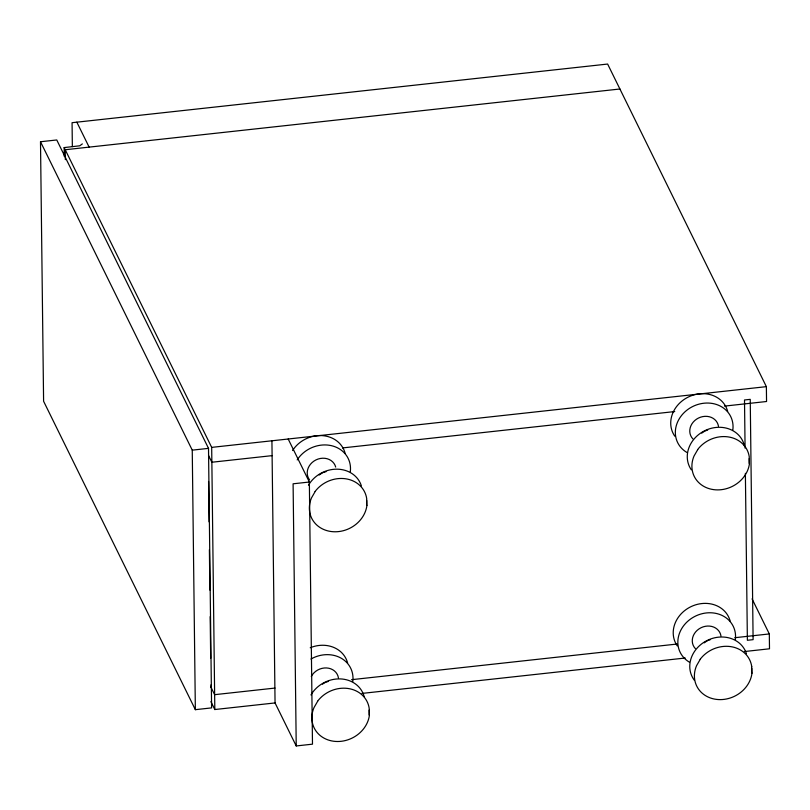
<?xml version="1.0" encoding="UTF-8"?>
<svg xmlns="http://www.w3.org/2000/svg" width="810" height="810" viewBox="0 0 810 810"><rect width="100%" height="100%" fill="white"/><g stroke="black" fill="none" stroke-linecap="round" stroke-linejoin="round"><path stroke-width="1.21" d="M82.347 143.917L79.714 145.81L64.162 147.582L64.263 156.411M315.171 491.518L311.496 497.907A29.555 25.778 -26.2 0 0 331.057 531.512A29.555 25.778 -26.2 0 0 366.91 505.44M317.682 701.227L313.996 707.616A29.555 25.778 -26.2 0 0 333.558 741.231A29.555 25.778 -26.2 0 0 369.421 715.159M697.724 449.631L694.038 456.02A29.555 25.778 -26.2 0 0 713.6 489.625A29.555 25.778 -26.2 0 0 749.463 463.553M700.225 659.34L696.539 665.729A29.555 25.778 -26.2 0 0 716.101 699.344A29.555 25.778 -26.2 0 0 751.963 673.272M40.5 141.74L56.761 139.968L208.514 448.365L211.602 707.889L195.352 709.671L43.598 401.264L40.5 141.74L192.253 450.147L195.352 709.671M619.913 88.999L65.225 149.739L65.337 159.641M64.162 147.582L211.683 447.383L766.371 386.653L766.554 401.507L724.454 406.114M192.253 450.147L208.514 448.365M272.231 455.625L211.856 462.237L208.514 455.453M342.519 447.93L674.73 411.561M309.359 482.021L293.099 483.803L296.227 745.949L312.488 744.167L309.359 482.021L288.188 439.01M275.005 688.065L214.63 694.676L210.732 686.758M351.57 679.681L676.968 644.051M734.761 637.723L769.318 633.936L769.5 648.79L744.339 651.554M210.914 701.612L214.812 709.53L275.187 702.918M361.969 693.421L685.23 658.024M766.371 386.653L607.632 64.051L72.07 122.695L72.353 146.64M752.055 598.853L769.318 633.936M76.849 122.168L89.13 147.116M296.227 745.949L275.056 702.938L271.927 440.792M749.25 458.561L749.311 463.553L749.23 456.648A29.464 25.697 -26.2 0 0 727.896 436.853A29.464 25.697 -26.2 0 0 697.643 449.58M751.751 668.27L751.812 673.272L751.731 666.367M366.707 500.448L366.768 505.44L366.687 498.535A29.464 25.697 -26.2 0 0 345.354 478.74A29.464 25.697 -26.2 0 0 315.1 491.467M369.208 710.157L369.269 715.159L369.188 708.254A29.464 25.697 -26.2 0 0 347.854 688.46A29.464 25.697 -26.2 0 0 317.601 701.187M745.078 448.122L744.501 399.978L750.242 399.35L753.108 639.657L747.377 640.285L745.382 473.334M211.683 447.383L214.812 709.53M208.575 481.454L209.061 521.883M209.395 549.666L209.871 590.095M210.185 616.623L210.691 658.307M211.005 684.835L211.035 687.366M695.365 648.618A14.782 12.889 -26.2 0 1 701.004 627.75A14.782 12.889 -26.2 0 1 720.981 636.012M689.442 662.185A29.555 25.778 -26.2 0 1 680.937 629.977A29.555 25.778 -26.2 0 1 715.058 613.21A29.555 25.778 -26.2 0 1 735.348 639.637M677.281 645.904A29.555 25.778 -26.2 0 1 691.284 606.518A29.555 25.778 -26.2 0 1 730.174 621.108M694.504 680.451A29.555 25.778 -26.2 0 1 706.664 640.72A29.555 25.778 -26.2 0 1 746.405 653.65M700.154 659.299A29.464 25.697 -26.2 0 1 730.397 646.572A29.464 25.697 -26.2 0 1 751.7 666.377M704.244 642.856A14.782 12.889 -26.2 0 1 707.484 640.791M708.355 640.396A14.782 12.889 -26.2 0 1 710.178 639.748M692.864 438.899A14.782 12.889 -26.2 0 1 698.503 418.031A14.782 12.889 -26.2 0 1 718.48 426.303M686.941 452.476A29.555 25.778 -26.2 0 1 678.436 420.258A29.555 25.778 -26.2 0 1 712.557 403.491A29.555 25.778 -26.2 0 1 732.837 429.928M674.781 436.185A29.555 25.778 -26.2 0 1 688.773 396.809A29.555 25.778 -26.2 0 1 727.674 411.399M691.325 469.81A29.555 25.778 -26.2 0 1 705.915 430.161A29.555 25.778 -26.2 0 1 744.481 446.138M701.744 433.137A14.782 12.889 -26.2 0 1 707.677 430.039M309.582 479.925A14.782 12.889 -26.2 0 1 315.961 459.918A14.782 12.889 -26.2 0 1 335.694 467.076M297.189 459.908A29.555 25.778 -26.2 0 1 331.27 445.632A29.555 25.778 -26.2 0 1 350.295 471.815M292.572 450.532A29.555 25.778 -26.2 0 1 321.762 435.588A29.555 25.778 -26.2 0 1 345.131 453.286M308.468 485.22A29.555 25.778 -26.2 0 1 337.051 469.172A29.555 25.778 -26.2 0 1 361.361 485.818M319.201 475.024A14.782 12.889 -26.2 0 1 322.441 472.959M323.311 472.564A14.782 12.889 -26.2 0 1 326.045 471.683M311.293 676.482A14.782 12.889 -26.2 0 1 326.511 667.946A14.782 12.889 -26.2 0 1 338.438 677.899M310.929 659.046A29.555 25.778 -26.2 0 1 340.635 657.892A29.555 25.778 -26.2 0 1 352.796 681.524M310.25 647.737A29.555 25.778 -26.2 0 1 347.632 662.995M310.969 694.939A29.555 25.778 -26.2 0 1 340.18 678.901A29.555 25.778 -26.2 0 1 364.176 696.63M322.461 684.167A14.782 12.889 -26.2 0 1 324.942 682.678M325.812 682.283A14.782 12.889 -26.2 0 1 328.556 681.402"/></g></svg>
